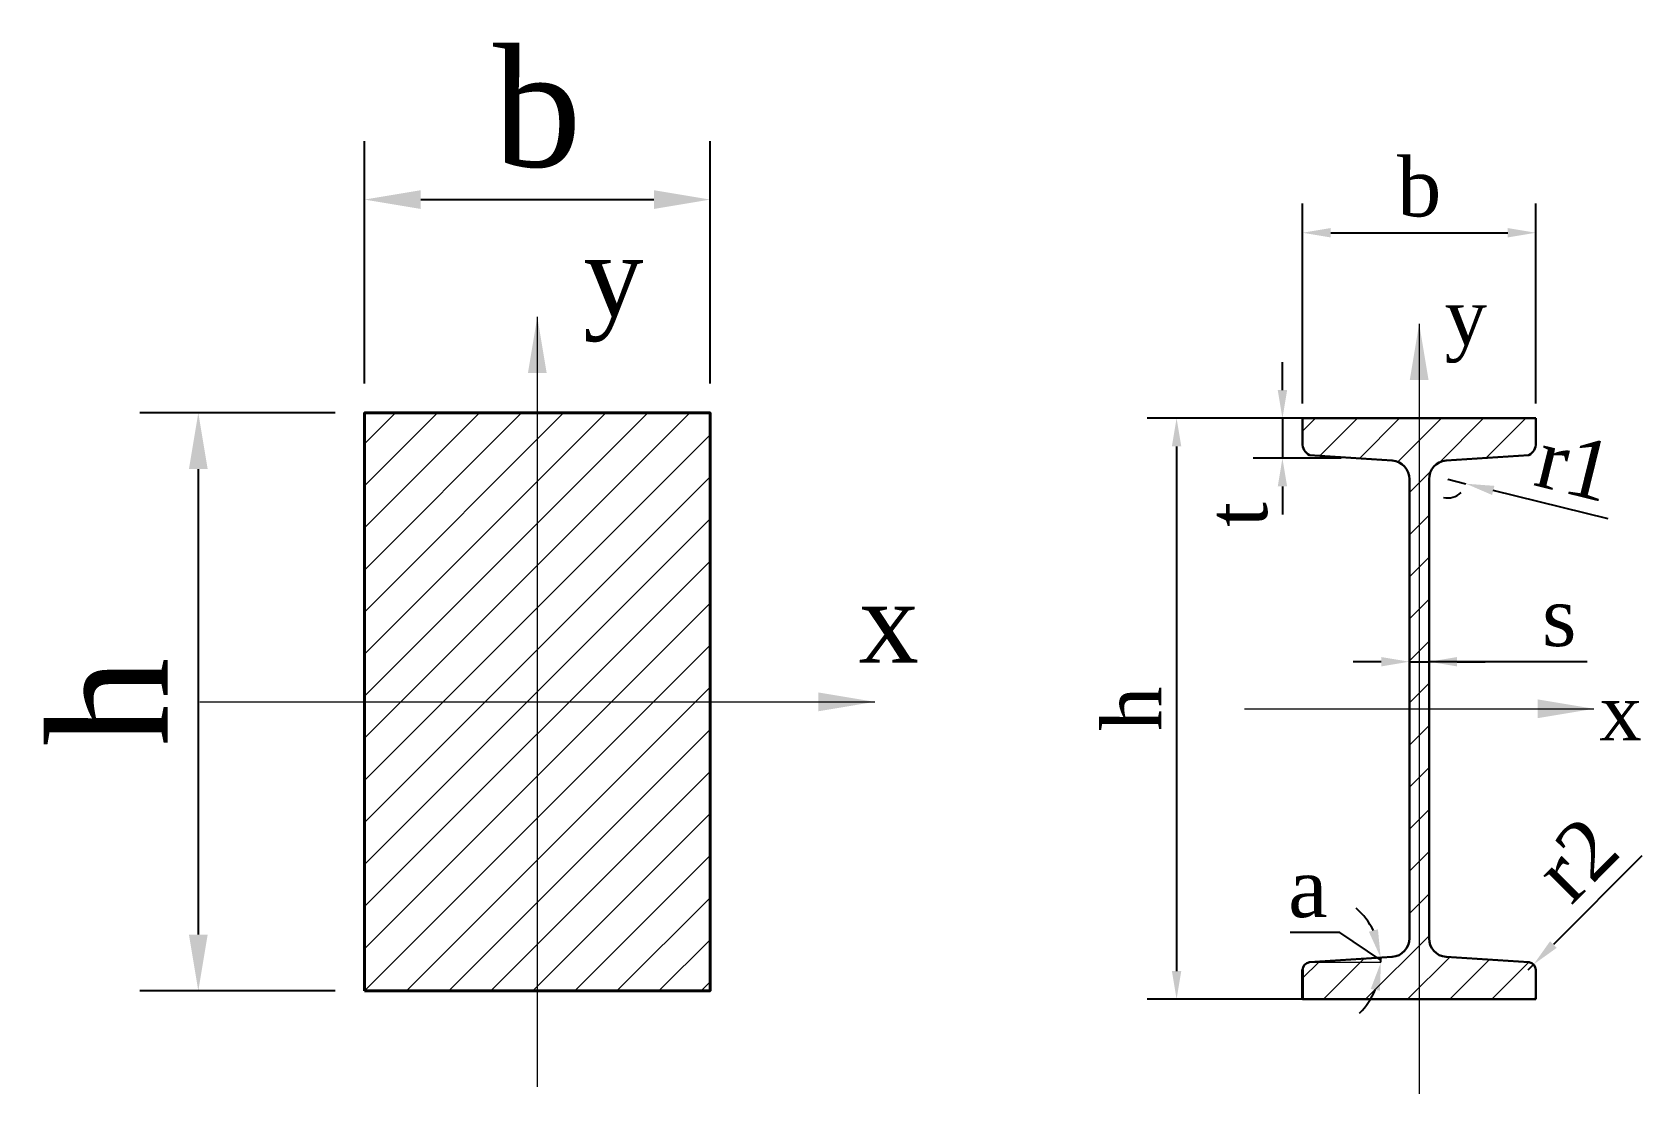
# Model space of a CAD drawing. Header units: millimetres. Extents: x -710 to 2727, y -220 to 2046.
import ezdxf

# ---------------------------------------------------------------- set-up
doc = ezdxf.new("R2010")
doc.units = ezdxf.units.MM
for name, color, linetype, lineweight in [('второстепенный', 171, 'Continuous', 20), ('основной', 13, 'Continuous', 30), ('размеры', 160, 'Continuous', 9), ('штриховка', 253, 'Continuous', 9)]:
    doc.layers.add(name, color=color, linetype=linetype, lineweight=lineweight)
doc.styles.add('ГОСТ 2.304', font='times.ttf')
doc.dimstyles.new('СПДС', dxfattribs={"dimscale": 50, "dimtxt": 2.5, "dimasz": 1.2, "dimexe": 1.25, "dimexo": 0.625, "dimtad": 1, "dimdec": 3, "dimtxsty": 'ГОСТ 2.304', "dimcen": 2.5, "dimdle": 2, "dimadec": 3, "dimazin": 2, "dimtfac": 0.75, "dimtdec": 3, "dimtmove": 1, "dimatfit": 3, "dimfxl": 1, "dimtolj": 1, "dimarcsym": 1})
doc.dimstyles.new('СПДС$2', dxfattribs={"dimtxt": 2.5, "dimasz": 1.2, "dimexe": 0.18, "dimexo": 0.625, "dimtad": 1, "dimtoh": 1, "dimdec": 0, "dimzin": 0, "dimtxsty": 'ГОСТ 2.304', "dimcen": 0.09, "dimadec": 0, "dimazin": 0, "dimtfac": 1, "dimtdec": 3, "dimtofl": 0, "dimtmove": 0, "dimatfit": 3, "dimfxl": 1, "dimtolj": 1, "dimtzin": 0, "dimarcsym": 1})
doc.dimstyles.new('СПДС$4', dxfattribs={"dimtxt": 2.5, "dimasz": 1.2, "dimexe": 0.18, "dimexo": 0.0625, "dimtad": 1, "dimtoh": 1, "dimdec": 0, "dimzin": 0, "dimtxsty": 'ГОСТ 2.304', "dimcen": 2.5, "dimadec": 0, "dimazin": 0, "dimtfac": 1, "dimtdec": 3, "dimtmove": 0, "dimatfit": 3, "dimfxl": 1, "dimtolj": 1, "dimtzin": 0, "dimarcsym": 0})

# ---------------------------------------------------------------- blocks, each defined once
blk = doc.blocks.new('*D1')
at = {"layer": 'Defpoints', "color": 0, "ltscale": 100, "transparency": 16777216}
for p in [(0, 1233.3), (-355, 0), (0, 0)]:
    blk.add_point(p, dxfattribs=at)
at = {"layer": 'размеры', "color": 0, "lineweight": -2, "ltscale": 100, "transparency": 16777216}
for p, q in [((-62.5, 1233.3), (-480, 1233.3)), ((-355, 1113.3), (-355, 120)), ((-62.5, 0), (-480, 0))]:
    blk.add_line(p, q, dxfattribs=at)
at = {"layer": 'размеры', "color": 0, "ltscale": 100, "transparency": 16777216}
for points in [[(-375, 1113.3), (-335, 1113.3), (-355, 1233.3)], [(-375, 120), (-335, 120), (-355, 0)]]:
    blk.add_solid(points, dxfattribs=at)
at = {"layer": 'размеры', "color": 0, "ltscale": 100, "transparency": 16777216, "insert": (-545.6, 616.6), "char_height": 250, "attachment_point": 5, "rotation": 90, "style": 'ГОСТ 2.304'}
blk.add_mtext('\\A1;h', dxfattribs=at)
blk = doc.blocks.new('*D2')
at = {"layer": 'Defpoints', "color": 0, "ltscale": 100, "transparency": 16777216}
for p in [(737.6, 1688.6), (0, 1233.3), (737.6, 1233.3)]:
    blk.add_point(p, dxfattribs=at)
at = {"layer": 'размеры', "color": 0, "lineweight": -2, "ltscale": 100, "transparency": 16777216}
for p, q in [((0, 1295.8), (0, 1813.6)), ((737.6, 1295.8), (737.6, 1813.6)), ((120, 1688.6), (617.6, 1688.6))]:
    blk.add_line(p, q, dxfattribs=at)
at = {"layer": 'размеры', "color": 0, "ltscale": 100, "transparency": 16777216}
for points in [[(120, 1708.6), (120, 1668.6), (0, 1688.6)], [(617.6, 1708.6), (617.6, 1668.6), (737.6, 1688.6)]]:
    blk.add_solid(points, dxfattribs=at)
at = {"layer": 'размеры', "color": 0, "ltscale": 100, "transparency": 16777216, "insert": (368.8, 1881.8), "char_height": 250, "attachment_point": 5, "style": 'ГОСТ 2.304'}
blk.add_mtext('\\A1;b', dxfattribs=at)
blk = doc.blocks.new('A$C7B3C64AE')
at = {"layer": 'размеры', "ltscale": 100}
blk.add_solid([(-120, 20), (-120, -20), (0, 0)], dxfattribs=at)
blk = doc.blocks.new('*D12')
at = {"layer": 'Defpoints', "color": 0, "ltscale": 100, "transparency": 16777216}
for p in [(2272.7, 702.3), (2230.7, 601.9), (2272.7, 601.9)]:
    blk.add_point(p, dxfattribs=at)
at = {"layer": 'размеры', "color": 0, "lineweight": -2, "ltscale": 100, "transparency": 16777216}
for p, q in [((2230.7, 633.1), (2230.7, 764.8)), ((2272.7, 633.1), (2272.7, 764.8)), ((2170.7, 702.3), (2110.7, 702.3)), ((2230.7, 702.3), (2272.7, 702.3)), ((2230.7, 702.3), (2272.7, 702.3)), ((2610.1, 702.3), (2272.7, 702.3)), ((2332.7, 702.3), (2392.7, 702.3))]:
    blk.add_line(p, q, dxfattribs=at)
at = {"layer": 'размеры', "color": 0, "ltscale": 100, "transparency": 16777216}
for points in [[(2170.7, 712.3), (2170.7, 692.3), (2230.7, 702.3)], [(2332.7, 712.3), (2332.7, 692.3), (2272.7, 702.3)]]:
    blk.add_solid(points, dxfattribs=at)
at = {"layer": 'размеры', "color": 0, "ltscale": 100, "transparency": 16777216, "insert": (2550.7, 797.3), "char_height": 125, "attachment_point": 5, "style": 'ГОСТ 2.304'}
blk.add_mtext('\\A1;s', dxfattribs=at)
blk = doc.blocks.new('*D13')
at = {"layer": 'Defpoints', "color": 0, "ltscale": 100, "transparency": 16777216}
for p in [(2116.7, 1221.9), (1959.7, 1136.6), (2116.7, 1136.6)]:
    blk.add_point(p, dxfattribs=at)
at = {"layer": 'размеры', "color": 0, "lineweight": -2, "ltscale": 100, "transparency": 16777216}
for p, q in [((1959.7, 1281.9), (1959.7, 1341.9)), ((2085.4, 1221.9), (1897.2, 1221.9)), ((1959.7, 1221.9), (1959.7, 1136.6)), ((2085.4, 1136.6), (1897.2, 1136.6)), ((1959.7, 1076.6), (1959.7, 1016.6))]:
    blk.add_line(p, q, dxfattribs=at)
at = {"layer": 'размеры', "color": 0, "ltscale": 100, "transparency": 16777216}
for points in [[(1949.7, 1281.9), (1969.7, 1281.9), (1959.7, 1221.9)], [(1949.7, 1076.6), (1969.7, 1076.6), (1959.7, 1136.6)]]:
    blk.add_solid(points, dxfattribs=at)
at = {"layer": 'размеры', "color": 0, "ltscale": 100, "transparency": 16777216, "insert": (1865.3, 1016.6), "char_height": 125, "attachment_point": 5, "rotation": 90, "style": 'ГОСТ 2.304'}
blk.add_mtext('\\A1;t', dxfattribs=at)
blk = doc.blocks.new('*D14')
at = {"layer": 'Defpoints', "color": 0, "ltscale": 100, "transparency": 16777216}
for p in [(2054.2, 1221.9), (1733.7, -18.1), (2054.2, -18.1)]:
    blk.add_point(p, dxfattribs=at)
at = {"layer": 'размеры', "color": 0, "lineweight": -2, "ltscale": 100, "transparency": 16777216}
for p, q in [((2022.9, 1221.9), (1671.2, 1221.9)), ((1733.7, 1161.9), (1733.7, 41.9)), ((2022.9, -18.1), (1671.2, -18.1))]:
    blk.add_line(p, q, dxfattribs=at)
at = {"layer": 'размеры', "color": 0, "ltscale": 100, "transparency": 16777216}
for points in [[(1723.7, 1161.9), (1743.7, 1161.9), (1733.7, 1221.9)], [(1723.7, 41.9), (1743.7, 41.9), (1733.7, -18.1)]]:
    blk.add_solid(points, dxfattribs=at)
at = {"layer": 'размеры', "color": 0, "ltscale": 100, "transparency": 16777216, "insert": (1638.3, 601.9), "char_height": 125, "attachment_point": 5, "rotation": 90, "style": 'ГОСТ 2.304'}
blk.add_mtext('\\A1;h', dxfattribs=at)
blk = doc.blocks.new('*D15')
at = {"layer": 'Defpoints', "color": 0, "ltscale": 100, "transparency": 16777216}
for p in [(2500.7, 1617.8), (2002.7, 1221.9), (2500.7, 1221.9)]:
    blk.add_point(p, dxfattribs=at)
at = {"layer": 'размеры', "color": 0, "lineweight": -2, "ltscale": 100, "transparency": 16777216}
for p, q in [((2002.7, 1253.1), (2002.7, 1680.3)), ((2500.7, 1253.1), (2500.7, 1680.3)), ((2062.7, 1617.8), (2440.7, 1617.8))]:
    blk.add_line(p, q, dxfattribs=at)
at = {"layer": 'размеры', "color": 0, "ltscale": 100, "transparency": 16777216}
for points in [[(2062.7, 1627.8), (2062.7, 1607.8), (2002.7, 1617.8)], [(2440.7, 1627.8), (2440.7, 1607.8), (2500.7, 1617.8)]]:
    blk.add_solid(points, dxfattribs=at)
at = {"layer": 'размеры', "color": 0, "ltscale": 100, "transparency": 16777216, "insert": (2251.7, 1714.3), "char_height": 125, "attachment_point": 5, "style": 'ГОСТ 2.304'}
blk.add_mtext('\\A1;b', dxfattribs=at)
blk = doc.blocks.new('*D16')
at = {"layer": 'Defpoints', "color": 0, "ltscale": 100, "transparency": 16777216}
for p in [(2312.7, 1091.7), (2351.5, 1082.2)]:
    blk.add_point(p, dxfattribs=at)
at = {"layer": 'размеры', "color": 0, "lineweight": -2, "ltscale": 100, "transparency": 16777216}
for p, q in [((2312.7, 1091.7), (2351.5, 1082.2)), ((2655, 1007.5), (2409.8, 1067.8))]:
    blk.add_line(p, q, dxfattribs=at)
blk.add_arc((2312.7, 1091.7), 40, 256.6609, 315.2377, dxfattribs=at)
at = {"layer": 'размеры', "color": 0, "ltscale": 100, "transparency": 16777216}
blk.add_solid([(2412.2, 1077.6), (2407.4, 1058.1), (2351.5, 1082.2)], dxfattribs=at)
at = {"layer": 'размеры', "color": 0, "ltscale": 100, "transparency": 16777216, "insert": (2583.9, 1121.6), "char_height": 125, "attachment_point": 5, "rotation": 346.1855, "style": 'ГОСТ 2.304'}
blk.add_mtext('\\A1;r1', dxfattribs=at)
blk = doc.blocks.new('*D17')
at = {"layer": 'Defpoints', "color": 0, "ltscale": 100, "transparency": 16777216}
for p in [(2484.7, 44.9), (2495.9, 56.2)]:
    blk.add_point(p, dxfattribs=at)
at = {"layer": 'размеры', "color": 0, "lineweight": -2, "ltscale": 100, "transparency": 16777216}
for p, q in [((2727, 288.2), (2538.3, 98.7)), ((2484.7, 44.9), (2495.9, 56.2))]:
    blk.add_line(p, q, dxfattribs=at)
blk.add_arc((2484.7, 44.9), 16, 45.1187, 95.1428, dxfattribs=at)
at = {"layer": 'размеры', "color": 0, "ltscale": 100, "transparency": 16777216}
blk.add_solid([(2531.2, 105.8), (2545.4, 91.7), (2495.9, 56.2)], dxfattribs=at)
at = {"layer": 'размеры', "color": 0, "ltscale": 100, "transparency": 16777216, "insert": (2587.4, 280.9), "char_height": 125, "attachment_point": 5, "rotation": 45.1187, "style": 'ГОСТ 2.304'}
blk.add_mtext('\\A1;r2', dxfattribs=at)
blk = doc.blocks.new('*D20')
at = {"layer": 'Defpoints', "color": 0, "ltscale": 100, "transparency": 16777216}
for p in [(2194.2, 72.2), (2017.2, 60.8), (2017.2, 60.8), (2169.8, 64.1), (2169.9, 60.8)]:
    blk.add_point(p, dxfattribs=at)
at = {"layer": 'размеры', "color": 0, "lineweight": -2, "ltscale": 100, "transparency": 16777216}
for p, q in [((2082.6, 124.2), (1976.4, 124.2)), ((2169.8, 65.7), (2082.6, 124.2))]:
    blk.add_line(p, q, dxfattribs=at)
for start, end in [(26.366, 49.037), (0, 3.695), (314.658, 337.329)]:
    blk.add_arc((2017.2, 60.8), 152.6, start, end, dxfattribs=at)
at = {"layer": 'размеры', "color": 0, "ltscale": 100, "transparency": 16777216}
for points in [[(2163.6, 131.2), (2144.3, 126), (2169.5, 70.6)], [(2148.3, 3.9), (2167.9, 0), (2169.9, 60.8)]]:
    blk.add_solid(points, dxfattribs=at)
at = {"layer": 'размеры', "color": 0, "ltscale": 100, "transparency": 16777216, "insert": (2013.9, 218.8), "char_height": 125, "attachment_point": 5, "style": 'ГОСТ 2.304'}
blk.add_mtext('\\A1;a', dxfattribs=at)

msp = doc.modelspace()

# ---------------------------------------------------------------- hatches: boundary and pattern name
at = {"layer": 'штриховка', "ltscale": 100}
h = msp.add_hatch(dxfattribs=at)
h.set_pattern_fill('ANSI31', color=256, scale=20)
h.paths.add_polyline_path([(0, 0), (737.5502, 0), (737.5502, 1233.2543), (0, 1233.2543)])
h = msp.add_hatch(dxfattribs=at)
h.set_pattern_fill('ANSI31', color=256, scale=20)
h.paths.add_polyline_path([(2500.6587, 1221.8996), (2251.6587, 1221.8996), (2251.6587, 601.8996), (2272.6587, 601.8996), (2272.6587, 1091.7279, -0.388161774), (2309.0731, 1131.5669), (2486.0929, 1142.9987, 0.28172674), (2500.6587, 1168.9342)])
h.paths.add_polyline_path([(2251.6587, 1221.8996), (2002.6587, 1221.8996), (2002.6587, 1168.9342, 0.28172674), (2017.2245, 1142.9987), (2194.2442, 1131.5669, -0.388161774), (2230.6587, 1091.7279), (2230.6587, 601.8996), (2251.6587, 601.8996)])
h.paths.add_polyline_path([(2311.0902, 72.102, -0.402772121), (2272.6587, 112.0712), (2272.6587, 601.8996), (2251.6587, 601.8996), (2251.6587, -18.1004), (2500.6587, -18.1004), (2500.6587, 44.8649, 0.402772121), (2485.286, 60.8526)])
h.paths.add_polyline_path([(2251.6587, 601.8996), (2230.6587, 601.8996), (2230.6587, 112.0712, -0.388161774), (2194.2442, 72.2323), (2017.2245, 60.8005, 0.388161774), (2002.6587, 44.8649), (2002.6587, -18.1004), (2251.6587, -18.1004)])

# ---------------------------------------------------------------- linework, layer by layer
at = {"layer": 'второстепенный', "ltscale": 100}
for p, q in [((368.7751, 1438.3669), (368.7751, -205.1127)), ((2251.6587, 1423.6394), (2251.6587, -219.8402)), ((-351.5368, 616.6271), (1089.087, 616.6271)), ((1878.4638, 601.8996), (2624.8535, 601.8996)), ((2017.2245, 60.8005), (2169.8544, 60.8005))]:
    msp.add_line(p, q, dxfattribs=at)
at = {"layer": 'основной', "lineweight": 30, "ltscale": 100, "extrusion": (0, 0, -1)}
for p, q in [((2002.6587, 1168.9342), (2002.6587, 1221.8996)), ((2002.6587, 1221.8996), (2500.6587, 1221.8996)), ((2500.6587, 1221.8996), (2500.6587, 1168.9342)), ((2194.2442, 1131.5669), (2017.2245, 1142.9987)), ((2486.0929, 1142.9987), (2309.0731, 1131.5669)), ((2230.6587, 112.0712), (2230.6587, 1091.7279)), ((2272.6587, 1091.7279), (2272.6587, 112.0712)), ((2017.2245, 60.8005), (2194.2442, 72.2323)), ((2309.0731, 72.2323), (2486.0929, 60.8005)), ((2500.6587, 44.8649), (2500.6587, -18.1004)), ((2500.6587, -18.1004), (2002.6587, -18.1004))]:
    msp.add_line(p, q, dxfattribs=at)
at = {"layer": 'основной', "lineweight": 40, "ltscale": 100, "extrusion": (0, 0, -1)}
msp.add_line((2002.6587, -18.1004), (2002.6587, 44.8649), dxfattribs=at)
at = {"layer": 'основной', "lineweight": 40, "ltscale": 100}
msp.add_lwpolyline([(0, 0), (737.5502, 0), (737.5502, 1233.2543), (0, 1233.2543)], close=True, dxfattribs=at)
at = {"layer": 'основной', "lineweight": 30, "ltscale": 100, "extrusion": (0, 0, -1)}
for centre, radius, start, end in [((-2031.1297, 1167.866), 28.4911, 299.2129188, 2.1487091), ((-2472.1876, 1167.866), 28.4911, 177.8512909, 240.7870812), ((-2190.6587, 1091.7279), 40, 95.1427646, 180), ((-2312.6587, 1091.7279), 40, 0, 84.8572354), ((-2190.6587, 112.0712), 40, 180, 264.8572354), ((-2312.6587, 112.0712), 40, 275.1427646, 0), ((-2018.6587, 44.8649), 16, 0, 84.8572354), ((-2484.6587, 44.8649), 16, 95.1427646, 180)]:
    msp.add_arc(centre, radius, start, end, dxfattribs=at)
at = {"layer": 'размеры', "ltscale": 100}
for points in [[(348.7751, 1318.3669), (388.7751, 1318.3669), (368.7751, 1438.3669)], [(2231.6587, 1303.6394), (2271.6587, 1303.6394), (2251.6587, 1423.6394)]]:
    msp.add_solid(points, dxfattribs=at)

# ---------------------------------------------------------------- block references
at = {"layer": 'второстепенный', "ltscale": 100}
for p in [(1089.087, 616.6271), (2624.8535, 601.8996)]:
    msp.add_blockref('A$C7B3C64AE', p, dxfattribs=at)

# ---------------------------------------------------------------- texts
at = {"layer": 'размеры', "ltscale": 100, "attachment_point": 5, "style": 'ГОСТ 2.304'}
for s, insert, char_height in [('\\A1;y', (531.6147, 1497.1121), 170), ('\\A1;y', (2351.3625, 1419.2488), 120), ('\\A1;x', (1119.263, 785.5687), 170), ('\\A1;x', (2681.768, 594.5384), 120)]:
    msp.add_mtext(s, dxfattribs=dict(at, insert=insert, char_height=char_height))

# ---------------------------------------------------------------- dimensions: what is measured, and where the dimension line sits
at = {"layer": 'размеры', "ltscale": 100}
for base, p1, p2, override, picture, middle in [((737.5502, 1688.5741), (0, 1233.2543), (737.5502, 1233.2543), {"dimscale": 100}, '*D2', (368.7751, 1881.7518)), ((2500.6587, 1617.7593), (2002.6587, 1221.8996), (2500.6587, 1221.8996), {"dimsah": 1}, '*D15', (2251.6587, 1714.3482))]:
    dim = msp.add_linear_dim(base=base, p1=p1, p2=p2, text='b', dimstyle='СПДС', override=override, dxfattribs=at)
    dim.commit()
    dim.dimension.update_dxf_attribs({"geometry": picture, "text_midpoint": middle})
dim = msp.add_linear_dim(base=(1959.6933, 1136.5773), p1=(2116.6587, 1221.8996), p2=(2116.6587, 1136.5773), angle=90, text='t', dimstyle='СПДС', override={"dimsah": 1}, dxfattribs=at)
dim.commit()
dim.dimension.update_dxf_attribs({"geometry": '*D13', "text_midpoint": (1959.6933, 1016.5773), "dimtype": 160})
for base, p1, p2, override, picture, middle in [((-354.9525, 0), (0, 1233.2543), (0, 0), {"dimscale": 100}, '*D1', (-545.6068, 616.6271)), ((1733.6552, -18.1004), (2054.1587, 1221.8996), (2054.1587, -18.1004), {"dimsah": 1}, '*D14', (1638.3281, 601.8996))]:
    dim = msp.add_linear_dim(base=base, p1=p1, p2=p2, angle=90, text='h', dimstyle='СПДС', override=override, dxfattribs=at)
    dim.commit()
    dim.dimension.update_dxf_attribs({"geometry": picture, "text_midpoint": middle})
for center, mpoint, text, picture, middle in [((2312.6587, 1091.7279), (2351.5016, 1082.1767), 'r1', '*D16', (2583.9046, 1121.5733)), ((2484.6587, 44.8649), (2495.9489, 56.202), 'r2', '*D17', (2587.3782, 280.869))]:
    dim = msp.add_radius_dim(center=center, mpoint=mpoint, text=text, dimstyle='СПДС$4', override={"dimscale": 50, "dimexe": 1.25, "dimexo": 0.625, "dimtoh": 0, "dimdec": 3, "dimzin": 8, "dimsah": 1, "dimdle": 2, "dimadec": 3, "dimazin": 2, "dimtfac": 0.75, "dimtmove": 1, "dimtzin": 8, "dimarcsym": 1}, dxfattribs=at)
    dim.commit()
    dim.dimension.update_dxf_attribs({"geometry": picture, "text_midpoint": middle})
dim = msp.add_linear_dim(base=(2272.6587, 702.3092), p1=(2230.6587, 601.8996), p2=(2272.6587, 601.8996), text='s', dimstyle='СПДС', override={"dimlfac": 1, "dimtxsty": 'ГОСТ 2.304', "dimsah": 1, "dimtolj": 1}, dxfattribs=at)
dim.commit()
dim.dimension.update_dxf_attribs({"geometry": '*D12', "text_midpoint": (2550.7012, 751.7041), "dimtype": 160})
dim = msp.add_angular_dim_2l(base=(2169.8192, 64.0813), line1=((2017.2245, 60.8005), (2194.2442, 72.2323)), line2=((2017.2245, 60.8005), (2169.8544, 60.8005)), text='a', dimstyle='СПДС$2', override={"dimscale": 50, "dimexe": 1.25, "dimtoh": 0, "dimdec": 3, "dimzin": 8, "dimsah": 1, "dimcen": 2.5, "dimdle": 2, "dimadec": 3, "dimazin": 2, "dimtfac": 0.75, "dimtofl": 1, "dimtmove": 1, "dimtzin": 8}, dxfattribs=at)
dim.commit()
dim.dimension.update_dxf_attribs({"geometry": '*D20', "text_midpoint": (2013.9059, 218.7953), "dimtype": 162})

doc.saveas('drawing.dxf')
